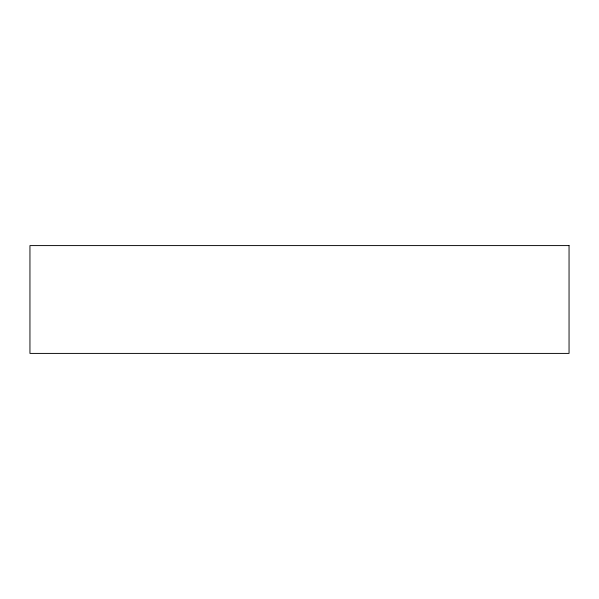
<?xml version="1.0" encoding="UTF-8"?>
<svg xmlns="http://www.w3.org/2000/svg" width="599" height="599" viewBox="0 0 599 599"><rect width="100%" height="100%" fill="white"/><g stroke="black" fill="none" stroke-linecap="round" stroke-linejoin="round"><path stroke-width="0.9" d="M569.05 245.59L29.95 245.59L29.95 353.41L569.05 353.41L569.05 245.59"/></g></svg>
